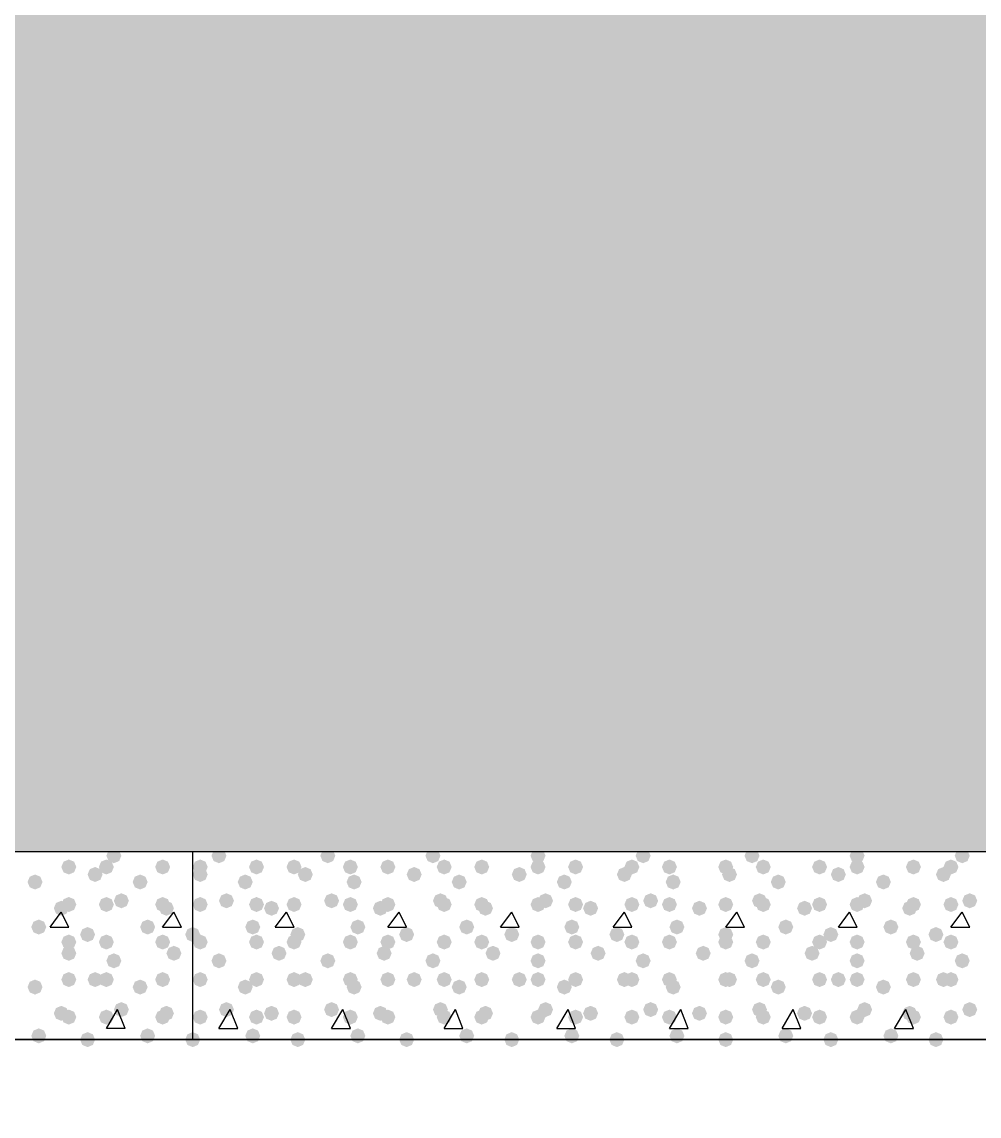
# Model space of a CAD drawing. Header units: millimetres. Extents: x 0 to 420, y 0 to 297.
# Drawn here: x 279.84 to 290.64, y 180.83 to 193.18 of the extents above; entities that cross this region are included whole.
import ezdxf

# ---------------------------------------------------------------- set-up
doc = ezdxf.new("R2010")
doc.units = ezdxf.units.MM
doc.layers.get('0').update_dxf_attribs({"linetype": 'CONTINUOUS'})

msp = doc.modelspace()

# ---------------------------------------------------------------- hatches: boundary and pattern name
at = {"true_color": 0x000008}
h = msp.add_hatch(color=0, dxfattribs=at)
h.paths.add_polyline_path([(379.603, 202.861333), (218.228333, 202.861333), (379.603, 183.811333)], flags=0)
h.paths.add_polyline_path([(218.228333, 202.861333), (379.603, 183.811333), (218.228333, 183.811333)], flags=0)
at = {"true_color": 0x000007}
for points in [[(280.966333, 183.769), (280.941462, 183.709204), (280.881667, 183.684333), (280.821871, 183.709204), (280.797, 183.769), (280.821871, 183.828796), (280.881667, 183.853667), (280.941462, 183.828796)], [(280.458333, 183.642), (280.433463, 183.582204), (280.373667, 183.557333), (280.313871, 183.582204), (280.289, 183.642), (280.313871, 183.701796), (280.373667, 183.726667), (280.433462, 183.701796)], [(280.881667, 183.642), (280.856796, 183.582204), (280.797, 183.557333), (280.737204, 183.582204), (280.712333, 183.642), (280.737204, 183.701796), (280.797, 183.726667), (280.856796, 183.701796)], [(281.516667, 183.642), (281.491796, 183.582204), (281.432, 183.557333), (281.372204, 183.582204), (281.347333, 183.642), (281.372204, 183.701796), (281.432, 183.726667), (281.491796, 183.701796)], [(280.077333, 183.472667), (280.052462, 183.412871), (279.992667, 183.388), (279.932871, 183.412871), (279.908, 183.472667), (279.932871, 183.532462), (279.992667, 183.557333), (280.052462, 183.532463)], [(280.754667, 183.557333), (280.729796, 183.497537), (280.67, 183.472667), (280.610204, 183.497537), (280.585333, 183.557333), (280.610204, 183.617129), (280.67, 183.642), (280.729796, 183.617129)], [(281.262667, 183.472667), (281.237796, 183.412871), (281.178, 183.388), (281.118204, 183.412871), (281.093333, 183.472667), (281.118204, 183.532462), (281.178, 183.557333), (281.237796, 183.532463)], [(280.458333, 183.218667), (280.433463, 183.158871), (280.373667, 183.134), (280.313871, 183.158871), (280.289, 183.218667), (280.313871, 183.278462), (280.373667, 183.303333), (280.433462, 183.278463)], [(280.881667, 183.218667), (280.856796, 183.158871), (280.797, 183.134), (280.737204, 183.158871), (280.712333, 183.218667), (280.737204, 183.278462), (280.797, 183.303333), (280.856796, 183.278463)], [(281.051, 183.261), (281.026129, 183.201204), (280.966333, 183.176333), (280.906538, 183.201204), (280.881667, 183.261), (280.906537, 183.320796), (280.966333, 183.345667), (281.026129, 183.320796)], [(281.516667, 183.218667), (281.491796, 183.158871), (281.432, 183.134), (281.372204, 183.158871), (281.347333, 183.218667), (281.372204, 183.278462), (281.432, 183.303333), (281.491796, 183.278463)], [(280.373667, 183.176333), (280.348796, 183.116537), (280.289, 183.091667), (280.229204, 183.116537), (280.204333, 183.176333), (280.229204, 183.236129), (280.289, 183.261), (280.348796, 183.236129)], [(281.559, 183.176333), (281.534129, 183.116537), (281.474333, 183.091667), (281.414538, 183.116537), (281.389667, 183.176333), (281.414537, 183.236129), (281.474333, 183.261), (281.534129, 183.236129)], [(280.119667, 182.964667), (280.094796, 182.904871), (280.035, 182.88), (279.975204, 182.904871), (279.950333, 182.964667), (279.975204, 183.024462), (280.035, 183.049333), (280.094796, 183.024463)], [(280.67, 182.88), (280.645129, 182.820204), (280.585333, 182.795333), (280.525538, 182.820204), (280.500667, 182.88), (280.525537, 182.939796), (280.585333, 182.964667), (280.645129, 182.939796)], [(281.347333, 182.964667), (281.322462, 182.904871), (281.262667, 182.88), (281.202871, 182.904871), (281.178, 182.964667), (281.202871, 183.024462), (281.262667, 183.049333), (281.322462, 183.024463)], [(281.855333, 182.88), (281.830462, 182.820204), (281.770667, 182.795333), (281.710871, 182.820204), (281.686, 182.88), (281.710871, 182.939796), (281.770667, 182.964667), (281.830462, 182.939796)], [(280.458333, 182.795333), (280.433463, 182.735537), (280.373667, 182.710667), (280.313871, 182.735537), (280.289, 182.795333), (280.313871, 182.855129), (280.373667, 182.88), (280.433462, 182.855129)], [(280.881667, 182.795333), (280.856796, 182.735537), (280.797, 182.710667), (280.737204, 182.735537), (280.712333, 182.795333), (280.737204, 182.855129), (280.797, 182.88), (280.856796, 182.855129)], [(281.516667, 182.795333), (281.491796, 182.735537), (281.432, 182.710667), (281.372204, 182.735537), (281.347333, 182.795333), (281.372204, 182.855129), (281.432, 182.88), (281.491796, 182.855129)], [(280.458333, 182.668333), (280.433463, 182.608537), (280.373667, 182.583667), (280.313871, 182.608537), (280.289, 182.668333), (280.313871, 182.728129), (280.373667, 182.753), (280.433462, 182.728129)], [(281.643667, 182.668333), (281.618796, 182.608537), (281.559, 182.583667), (281.499204, 182.608537), (281.474333, 182.668333), (281.499204, 182.728129), (281.559, 182.753), (281.618796, 182.728129)], [(280.966333, 182.583667), (280.941462, 182.523871), (280.881667, 182.499), (280.821871, 182.523871), (280.797, 182.583667), (280.821871, 182.643462), (280.881667, 182.668333), (280.941462, 182.643463)], [(280.458333, 182.372), (280.433463, 182.312204), (280.373667, 182.287333), (280.313871, 182.312204), (280.289, 182.372), (280.313871, 182.431796), (280.373667, 182.456667), (280.433462, 182.431796)], [(280.754667, 182.372), (280.729796, 182.312204), (280.67, 182.287333), (280.610204, 182.312204), (280.585333, 182.372), (280.610204, 182.431796), (280.67, 182.456667), (280.729796, 182.431796)], [(280.881667, 182.372), (280.856796, 182.312204), (280.797, 182.287333), (280.737204, 182.312204), (280.712333, 182.372), (280.737204, 182.431796), (280.797, 182.456667), (280.856796, 182.431796)], [(281.516667, 182.372), (281.491796, 182.312204), (281.432, 182.287333), (281.372204, 182.312204), (281.347333, 182.372), (281.372204, 182.431796), (281.432, 182.456667), (281.491796, 182.431796)], [(280.077333, 182.287333), (280.052462, 182.227537), (279.992667, 182.202667), (279.932871, 182.227537), (279.908, 182.287333), (279.932871, 182.347129), (279.992667, 182.372), (280.052462, 182.347129)], [(281.262667, 182.287333), (281.237796, 182.227537), (281.178, 182.202667), (281.118204, 182.227537), (281.093333, 182.287333), (281.118204, 182.347129), (281.178, 182.372), (281.237796, 182.347129)], [(280.373667, 181.991), (280.348796, 181.931204), (280.289, 181.906333), (280.229204, 181.931204), (280.204333, 181.991), (280.229204, 182.050796), (280.289, 182.075667), (280.348796, 182.050796)], [(281.051, 182.033333), (281.026129, 181.973537), (280.966333, 181.948667), (280.906538, 181.973537), (280.881667, 182.033333), (280.906537, 182.093129), (280.966333, 182.118), (281.026129, 182.093129)], [(281.559, 181.991), (281.534129, 181.931204), (281.474333, 181.906333), (281.414538, 181.931204), (281.389667, 181.991), (281.414537, 182.050796), (281.474333, 182.075667), (281.534129, 182.050796)], [(280.458333, 181.948667), (280.433463, 181.888871), (280.373667, 181.864), (280.313871, 181.888871), (280.289, 181.948667), (280.313871, 182.008462), (280.373667, 182.033333), (280.433462, 182.008463)], [(280.881667, 181.948667), (280.856796, 181.888871), (280.797, 181.864), (280.737204, 181.888871), (280.712333, 181.948667), (280.737204, 182.008462), (280.797, 182.033333), (280.856796, 182.008463)], [(281.516667, 181.948667), (281.491796, 181.888871), (281.432, 181.864), (281.372204, 181.888871), (281.347333, 181.948667), (281.372204, 182.008462), (281.432, 182.033333), (281.491796, 182.008463)], [(280.119667, 181.737), (280.094796, 181.677204), (280.035, 181.652333), (279.975204, 181.677204), (279.950333, 181.737), (279.975204, 181.796796), (280.035, 181.821667), (280.094796, 181.796796)], [(281.347333, 181.737), (281.322462, 181.677204), (281.262667, 181.652333), (281.202871, 181.677204), (281.178, 181.737), (281.202871, 181.796796), (281.262667, 181.821667), (281.322462, 181.796796)], [(280.67, 181.694667), (280.645129, 181.634871), (280.585333, 181.61), (280.525538, 181.634871), (280.500667, 181.694667), (280.525537, 181.754462), (280.585333, 181.779333), (280.645129, 181.754463)], [(281.855333, 181.694667), (281.830462, 181.634871), (281.770667, 181.61), (281.710871, 181.634871), (281.686, 181.694667), (281.710871, 181.754462), (281.770667, 181.779333), (281.830462, 181.754463)]]:
    msp.add_hatch(color=0, dxfattribs=at).paths.add_polyline_path(points, flags=0)
at = {"true_color": 0x000008}
for points in [[(282.151667, 183.769), (282.126796, 183.709204), (282.067, 183.684333), (282.007204, 183.709204), (281.982333, 183.769), (282.007204, 183.828796), (282.067, 183.853667), (282.126796, 183.828796)], [(283.379333, 183.769), (283.354462, 183.709204), (283.294667, 183.684333), (283.234871, 183.709204), (283.21, 183.769), (283.234871, 183.828796), (283.294667, 183.853667), (283.354462, 183.828796)], [(284.564667, 183.769), (284.539796, 183.709204), (284.48, 183.684333), (284.420204, 183.709204), (284.395333, 183.769), (284.420204, 183.828796), (284.48, 183.853667), (284.539796, 183.828796)], [(285.75, 183.769), (285.725129, 183.709204), (285.665333, 183.684333), (285.605537, 183.709204), (285.580667, 183.769), (285.605537, 183.828796), (285.665333, 183.853667), (285.725129, 183.828796)], [(286.935333, 183.769), (286.910462, 183.709204), (286.850667, 183.684333), (286.790871, 183.709204), (286.766, 183.769), (286.790871, 183.828796), (286.850667, 183.853667), (286.910462, 183.828796)], [(288.163, 183.769), (288.138129, 183.709204), (288.078333, 183.684333), (288.018537, 183.709204), (287.993667, 183.769), (288.018537, 183.828796), (288.078333, 183.853667), (288.138129, 183.828796)], [(289.348333, 183.769), (289.323463, 183.709204), (289.263667, 183.684333), (289.203871, 183.709204), (289.179, 183.769), (289.203871, 183.828796), (289.263667, 183.853667), (289.323462, 183.828796)], [(290.533667, 183.769), (290.508796, 183.709204), (290.449, 183.684333), (290.389204, 183.709204), (290.364333, 183.769), (290.389204, 183.828796), (290.449, 183.853667), (290.508796, 183.828796)], [(281.94, 183.642), (281.915129, 183.582204), (281.855333, 183.557333), (281.795538, 183.582204), (281.770667, 183.642), (281.795537, 183.701796), (281.855333, 183.726667), (281.915129, 183.701796)], [(282.575, 183.642), (282.550129, 183.582204), (282.490333, 183.557333), (282.430538, 183.582204), (282.405667, 183.642), (282.430537, 183.701796), (282.490333, 183.726667), (282.550129, 183.701796)], [(282.998333, 183.642), (282.973462, 183.582204), (282.913667, 183.557333), (282.853871, 183.582204), (282.829, 183.642), (282.853871, 183.701796), (282.913667, 183.726667), (282.973462, 183.701796)], [(283.633333, 183.642), (283.608462, 183.582204), (283.548667, 183.557333), (283.488871, 183.582204), (283.464, 183.642), (283.488871, 183.701796), (283.548667, 183.726667), (283.608462, 183.701796)], [(284.056667, 183.642), (284.031796, 183.582204), (283.972, 183.557333), (283.912204, 183.582204), (283.887333, 183.642), (283.912204, 183.701796), (283.972, 183.726667), (284.031796, 183.701796)], [(284.691667, 183.642), (284.666796, 183.582204), (284.607, 183.557333), (284.547204, 183.582204), (284.522333, 183.642), (284.547204, 183.701796), (284.607, 183.726667), (284.666796, 183.701796)], [(285.115, 183.642), (285.090129, 183.582204), (285.030333, 183.557333), (284.970537, 183.582204), (284.945667, 183.642), (284.970537, 183.701796), (285.030333, 183.726667), (285.090129, 183.701796)], [(285.75, 183.642), (285.725129, 183.582204), (285.665333, 183.557333), (285.605537, 183.582204), (285.580667, 183.642), (285.605537, 183.701796), (285.665333, 183.726667), (285.725129, 183.701796)], [(286.173333, 183.642), (286.148462, 183.582204), (286.088667, 183.557333), (286.028871, 183.582204), (286.004, 183.642), (286.028871, 183.701796), (286.088667, 183.726667), (286.148462, 183.701796)], [(286.808333, 183.642), (286.783462, 183.582204), (286.723667, 183.557333), (286.663871, 183.582204), (286.639, 183.642), (286.663871, 183.701796), (286.723667, 183.726667), (286.783462, 183.701796)], [(287.231667, 183.642), (287.206796, 183.582204), (287.147, 183.557333), (287.087204, 183.582204), (287.062333, 183.642), (287.087204, 183.701796), (287.147, 183.726667), (287.206796, 183.701796)], [(287.866667, 183.642), (287.841796, 183.582204), (287.782, 183.557333), (287.722204, 183.582204), (287.697333, 183.642), (287.722204, 183.701796), (287.782, 183.726667), (287.841796, 183.701796)], [(288.29, 183.642), (288.265129, 183.582204), (288.205333, 183.557333), (288.145538, 183.582204), (288.120667, 183.642), (288.145537, 183.701796), (288.205333, 183.726667), (288.265129, 183.701796)], [(288.925, 183.642), (288.900129, 183.582204), (288.840333, 183.557333), (288.780538, 183.582204), (288.755667, 183.642), (288.780537, 183.701796), (288.840333, 183.726667), (288.900129, 183.701796)], [(289.348333, 183.642), (289.323463, 183.582204), (289.263667, 183.557333), (289.203871, 183.582204), (289.179, 183.642), (289.203871, 183.701796), (289.263667, 183.726667), (289.323462, 183.701796)], [(289.983333, 183.642), (289.958463, 183.582204), (289.898667, 183.557333), (289.838871, 183.582204), (289.814, 183.642), (289.838871, 183.701796), (289.898667, 183.726667), (289.958462, 183.701796)], [(290.406667, 183.642), (290.381796, 183.582204), (290.322, 183.557333), (290.262204, 183.582204), (290.237333, 183.642), (290.262204, 183.701796), (290.322, 183.726667), (290.381796, 183.701796)], [(281.94, 183.557333), (281.915129, 183.497537), (281.855333, 183.472667), (281.795538, 183.497537), (281.770667, 183.557333), (281.795537, 183.617129), (281.855333, 183.642), (281.915129, 183.617129)], [(282.448, 183.472667), (282.423129, 183.412871), (282.363333, 183.388), (282.303538, 183.412871), (282.278667, 183.472667), (282.303537, 183.532462), (282.363333, 183.557333), (282.423129, 183.532463)], [(283.125333, 183.557333), (283.100462, 183.497537), (283.040667, 183.472667), (282.980871, 183.497537), (282.956, 183.557333), (282.980871, 183.617129), (283.040667, 183.642), (283.100462, 183.617129)], [(283.675667, 183.472667), (283.650796, 183.412871), (283.591, 183.388), (283.531204, 183.412871), (283.506333, 183.472667), (283.531204, 183.532462), (283.591, 183.557333), (283.650796, 183.532463)], [(284.353, 183.557333), (284.328129, 183.497537), (284.268333, 183.472667), (284.208538, 183.497537), (284.183667, 183.557333), (284.208537, 183.617129), (284.268333, 183.642), (284.328129, 183.617129)], [(284.861, 183.472667), (284.836129, 183.412871), (284.776333, 183.388), (284.716537, 183.412871), (284.691667, 183.472667), (284.716537, 183.532462), (284.776333, 183.557333), (284.836129, 183.532463)], [(285.538333, 183.557333), (285.513462, 183.497537), (285.453667, 183.472667), (285.393871, 183.497537), (285.369, 183.557333), (285.393871, 183.617129), (285.453667, 183.642), (285.513462, 183.617129)], [(286.046333, 183.472667), (286.021462, 183.412871), (285.961667, 183.388), (285.901871, 183.412871), (285.877, 183.472667), (285.901871, 183.532462), (285.961667, 183.557333), (286.021462, 183.532463)], [(286.723667, 183.557333), (286.698796, 183.497537), (286.639, 183.472667), (286.579204, 183.497537), (286.554333, 183.557333), (286.579204, 183.617129), (286.639, 183.642), (286.698796, 183.617129)], [(287.274, 183.472667), (287.249129, 183.412871), (287.189333, 183.388), (287.129537, 183.412871), (287.104667, 183.472667), (287.129537, 183.532462), (287.189333, 183.557333), (287.249129, 183.532463)], [(287.909, 183.557333), (287.884129, 183.497537), (287.824333, 183.472667), (287.764537, 183.497537), (287.739667, 183.557333), (287.764537, 183.617129), (287.824333, 183.642), (287.884129, 183.617129)], [(288.459333, 183.472667), (288.434463, 183.412871), (288.374667, 183.388), (288.314871, 183.412871), (288.29, 183.472667), (288.314871, 183.532462), (288.374667, 183.557333), (288.434462, 183.532463)], [(289.136667, 183.557333), (289.111796, 183.497537), (289.052, 183.472667), (288.992204, 183.497537), (288.967333, 183.557333), (288.992204, 183.617129), (289.052, 183.642), (289.111796, 183.617129)], [(289.644667, 183.472667), (289.619796, 183.412871), (289.56, 183.388), (289.500204, 183.412871), (289.475333, 183.472667), (289.500204, 183.532462), (289.56, 183.557333), (289.619796, 183.532463)], [(290.322, 183.557333), (290.297129, 183.497537), (290.237333, 183.472667), (290.177538, 183.497537), (290.152667, 183.557333), (290.177537, 183.617129), (290.237333, 183.642), (290.297129, 183.617129)], [(281.94, 183.218667), (281.915129, 183.158871), (281.855333, 183.134), (281.795538, 183.158871), (281.770667, 183.218667), (281.795537, 183.278462), (281.855333, 183.303333), (281.915129, 183.278463)], [(282.236333, 183.261), (282.211462, 183.201204), (282.151667, 183.176333), (282.091871, 183.201204), (282.067, 183.261), (282.091871, 183.320796), (282.151667, 183.345667), (282.211462, 183.320796)], [(282.575, 183.218667), (282.550129, 183.158871), (282.490333, 183.134), (282.430538, 183.158871), (282.405667, 183.218667), (282.430537, 183.278462), (282.490333, 183.303333), (282.550129, 183.278463)], [(282.998333, 183.218667), (282.973462, 183.158871), (282.913667, 183.134), (282.853871, 183.158871), (282.829, 183.218667), (282.853871, 183.278462), (282.913667, 183.303333), (282.973462, 183.278463)], [(283.421667, 183.261), (283.396796, 183.201204), (283.337, 183.176333), (283.277204, 183.201204), (283.252333, 183.261), (283.277204, 183.320796), (283.337, 183.345667), (283.396796, 183.320796)], [(283.633333, 183.218667), (283.608462, 183.158871), (283.548667, 183.134), (283.488871, 183.158871), (283.464, 183.218667), (283.488871, 183.278462), (283.548667, 183.303333), (283.608462, 183.278463)], [(284.056667, 183.218667), (284.031796, 183.158871), (283.972, 183.134), (283.912204, 183.158871), (283.887333, 183.218667), (283.912204, 183.278462), (283.972, 183.303333), (284.031796, 183.278463)], [(284.649333, 183.261), (284.624462, 183.201204), (284.564667, 183.176333), (284.504871, 183.201204), (284.48, 183.261), (284.504871, 183.320796), (284.564667, 183.345667), (284.624462, 183.320796)], [(284.691667, 183.218667), (284.666796, 183.158871), (284.607, 183.134), (284.547204, 183.158871), (284.522333, 183.218667), (284.547204, 183.278462), (284.607, 183.303333), (284.666796, 183.278463)], [(285.115, 183.218667), (285.090129, 183.158871), (285.030333, 183.134), (284.970537, 183.158871), (284.945667, 183.218667), (284.970537, 183.278462), (285.030333, 183.303333), (285.090129, 183.278463)], [(285.75, 183.218667), (285.725129, 183.158871), (285.665333, 183.134), (285.605537, 183.158871), (285.580667, 183.218667), (285.605537, 183.278462), (285.665333, 183.303333), (285.725129, 183.278463)], [(285.834667, 183.261), (285.809796, 183.201204), (285.75, 183.176333), (285.690204, 183.201204), (285.665333, 183.261), (285.690204, 183.320796), (285.75, 183.345667), (285.809796, 183.320796)], [(286.173333, 183.218667), (286.148462, 183.158871), (286.088667, 183.134), (286.028871, 183.158871), (286.004, 183.218667), (286.028871, 183.278462), (286.088667, 183.303333), (286.148462, 183.278463)], [(286.808333, 183.218667), (286.783462, 183.158871), (286.723667, 183.134), (286.663871, 183.158871), (286.639, 183.218667), (286.663871, 183.278462), (286.723667, 183.303333), (286.783462, 183.278463)], [(287.02, 183.261), (286.995129, 183.201204), (286.935333, 183.176333), (286.875538, 183.201204), (286.850667, 183.261), (286.875537, 183.320796), (286.935333, 183.345667), (286.995129, 183.320796)], [(287.231667, 183.218667), (287.206796, 183.158871), (287.147, 183.134), (287.087204, 183.158871), (287.062333, 183.218667), (287.087204, 183.278462), (287.147, 183.303333), (287.206796, 183.278463)], [(287.866667, 183.218667), (287.841796, 183.158871), (287.782, 183.134), (287.722204, 183.158871), (287.697333, 183.218667), (287.722204, 183.278462), (287.782, 183.303333), (287.841796, 183.278463)], [(288.247667, 183.261), (288.222796, 183.201204), (288.163, 183.176333), (288.103204, 183.201204), (288.078333, 183.261), (288.103204, 183.320796), (288.163, 183.345667), (288.222796, 183.320796)], [(288.29, 183.218667), (288.265129, 183.158871), (288.205333, 183.134), (288.145538, 183.158871), (288.120667, 183.218667), (288.145537, 183.278462), (288.205333, 183.303333), (288.265129, 183.278463)], [(288.925, 183.218667), (288.900129, 183.158871), (288.840333, 183.134), (288.780538, 183.158871), (288.755667, 183.218667), (288.780537, 183.278462), (288.840333, 183.303333), (288.900129, 183.278463)], [(289.348333, 183.218667), (289.323463, 183.158871), (289.263667, 183.134), (289.203871, 183.158871), (289.179, 183.218667), (289.203871, 183.278462), (289.263667, 183.303333), (289.323462, 183.278463)], [(289.433, 183.261), (289.408129, 183.201204), (289.348333, 183.176333), (289.288537, 183.201204), (289.263667, 183.261), (289.288537, 183.320796), (289.348333, 183.345667), (289.408129, 183.320796)], [(289.983333, 183.218667), (289.958463, 183.158871), (289.898667, 183.134), (289.838871, 183.158871), (289.814, 183.218667), (289.838871, 183.278462), (289.898667, 183.303333), (289.958462, 183.278463)], [(290.406667, 183.218667), (290.381796, 183.158871), (290.322, 183.134), (290.262204, 183.158871), (290.237333, 183.218667), (290.262204, 183.278462), (290.322, 183.303333), (290.381796, 183.278463)], [(290.618333, 183.261), (290.593462, 183.201204), (290.533667, 183.176333), (290.473871, 183.201204), (290.449, 183.261), (290.473871, 183.320796), (290.533667, 183.345667), (290.593462, 183.320796)], [(282.744333, 183.176333), (282.719462, 183.116537), (282.659667, 183.091667), (282.599871, 183.116537), (282.575, 183.176333), (282.599871, 183.236129), (282.659667, 183.261), (282.719462, 183.236129)], [(283.972, 183.176333), (283.947129, 183.116537), (283.887333, 183.091667), (283.827538, 183.116537), (283.802667, 183.176333), (283.827537, 183.236129), (283.887333, 183.261), (283.947129, 183.236129)], [(285.157333, 183.176333), (285.132462, 183.116537), (285.072667, 183.091667), (285.012871, 183.116537), (284.988, 183.176333), (285.012871, 183.236129), (285.072667, 183.261), (285.132462, 183.236129)], [(286.342667, 183.176333), (286.317796, 183.116537), (286.258, 183.091667), (286.198204, 183.116537), (286.173333, 183.176333), (286.198204, 183.236129), (286.258, 183.261), (286.317796, 183.236129)], [(287.570333, 183.176333), (287.545462, 183.116537), (287.485667, 183.091667), (287.425871, 183.116537), (287.401, 183.176333), (287.425871, 183.236129), (287.485667, 183.261), (287.545462, 183.236129)], [(288.755667, 183.176333), (288.730796, 183.116537), (288.671, 183.091667), (288.611204, 183.116537), (288.586333, 183.176333), (288.611204, 183.236129), (288.671, 183.261), (288.730796, 183.236129)], [(289.941, 183.176333), (289.916129, 183.116537), (289.856333, 183.091667), (289.796538, 183.116537), (289.771667, 183.176333), (289.796537, 183.236129), (289.856333, 183.261), (289.916129, 183.236129)], [(282.532667, 182.964667), (282.507796, 182.904871), (282.448, 182.88), (282.388204, 182.904871), (282.363333, 182.964667), (282.388204, 183.024462), (282.448, 183.049333), (282.507796, 183.024463)], [(283.040667, 182.88), (283.015796, 182.820204), (282.956, 182.795333), (282.896204, 182.820204), (282.871333, 182.88), (282.896204, 182.939796), (282.956, 182.964667), (283.015796, 182.939796)], [(283.718, 182.964667), (283.693129, 182.904871), (283.633333, 182.88), (283.573538, 182.904871), (283.548667, 182.964667), (283.573537, 183.024462), (283.633333, 183.049333), (283.693129, 183.024463)], [(284.268333, 182.88), (284.243462, 182.820204), (284.183667, 182.795333), (284.123871, 182.820204), (284.099, 182.88), (284.123871, 182.939796), (284.183667, 182.964667), (284.243462, 182.939796)], [(284.945667, 182.964667), (284.920796, 182.904871), (284.861, 182.88), (284.801204, 182.904871), (284.776333, 182.964667), (284.801204, 183.024462), (284.861, 183.049333), (284.920796, 183.024463)], [(285.453667, 182.88), (285.428796, 182.820204), (285.369, 182.795333), (285.309204, 182.820204), (285.284333, 182.88), (285.309204, 182.939796), (285.369, 182.964667), (285.428796, 182.939796)], [(286.131, 182.964667), (286.106129, 182.904871), (286.046333, 182.88), (285.986537, 182.904871), (285.961667, 182.964667), (285.986537, 183.024462), (286.046333, 183.049333), (286.106129, 183.024463)], [(286.639, 182.88), (286.614129, 182.820204), (286.554333, 182.795333), (286.494537, 182.820204), (286.469667, 182.88), (286.494537, 182.939796), (286.554333, 182.964667), (286.614129, 182.939796)], [(287.316333, 182.964667), (287.291462, 182.904871), (287.231667, 182.88), (287.171871, 182.904871), (287.147, 182.964667), (287.171871, 183.024462), (287.231667, 183.049333), (287.291462, 183.024463)], [(287.866667, 182.88), (287.841796, 182.820204), (287.782, 182.795333), (287.722204, 182.820204), (287.697333, 182.88), (287.722204, 182.939796), (287.782, 182.964667), (287.841796, 182.939796)], [(288.544, 182.964667), (288.519129, 182.904871), (288.459333, 182.88), (288.399538, 182.904871), (288.374667, 182.964667), (288.399537, 183.024462), (288.459333, 183.049333), (288.519129, 183.024463)], [(289.052, 182.88), (289.027129, 182.820204), (288.967333, 182.795333), (288.907537, 182.820204), (288.882667, 182.88), (288.907537, 182.939796), (288.967333, 182.964667), (289.027129, 182.939796)], [(289.729333, 182.964667), (289.704462, 182.904871), (289.644667, 182.88), (289.584871, 182.904871), (289.56, 182.964667), (289.584871, 183.024462), (289.644667, 183.049333), (289.704462, 183.024463)], [(290.237333, 182.88), (290.212462, 182.820204), (290.152667, 182.795333), (290.092871, 182.820204), (290.068, 182.88), (290.092871, 182.939796), (290.152667, 182.964667), (290.212462, 182.939796)], [(281.94, 182.795333), (281.915129, 182.735537), (281.855333, 182.710667), (281.795538, 182.735537), (281.770667, 182.795333), (281.795537, 182.855129), (281.855333, 182.88), (281.915129, 182.855129)], [(282.575, 182.795333), (282.550129, 182.735537), (282.490333, 182.710667), (282.430538, 182.735537), (282.405667, 182.795333), (282.430537, 182.855129), (282.490333, 182.88), (282.550129, 182.855129)], [(282.998333, 182.795333), (282.973462, 182.735537), (282.913667, 182.710667), (282.853871, 182.735537), (282.829, 182.795333), (282.853871, 182.855129), (282.913667, 182.88), (282.973462, 182.855129)], [(283.633333, 182.795333), (283.608462, 182.735537), (283.548667, 182.710667), (283.488871, 182.735537), (283.464, 182.795333), (283.488871, 182.855129), (283.548667, 182.88), (283.608462, 182.855129)], [(284.056667, 182.795333), (284.031796, 182.735537), (283.972, 182.710667), (283.912204, 182.735537), (283.887333, 182.795333), (283.912204, 182.855129), (283.972, 182.88), (284.031796, 182.855129)], [(284.691667, 182.795333), (284.666796, 182.735537), (284.607, 182.710667), (284.547204, 182.735537), (284.522333, 182.795333), (284.547204, 182.855129), (284.607, 182.88), (284.666796, 182.855129)], [(285.115, 182.795333), (285.090129, 182.735537), (285.030333, 182.710667), (284.970537, 182.735537), (284.945667, 182.795333), (284.970537, 182.855129), (285.030333, 182.88), (285.090129, 182.855129)], [(285.75, 182.795333), (285.725129, 182.735537), (285.665333, 182.710667), (285.605537, 182.735537), (285.580667, 182.795333), (285.605537, 182.855129), (285.665333, 182.88), (285.725129, 182.855129)], [(286.173333, 182.795333), (286.148462, 182.735537), (286.088667, 182.710667), (286.028871, 182.735537), (286.004, 182.795333), (286.028871, 182.855129), (286.088667, 182.88), (286.148462, 182.855129)], [(286.808333, 182.795333), (286.783462, 182.735537), (286.723667, 182.710667), (286.663871, 182.735537), (286.639, 182.795333), (286.663871, 182.855129), (286.723667, 182.88), (286.783462, 182.855129)], [(287.231667, 182.795333), (287.206796, 182.735537), (287.147, 182.710667), (287.087204, 182.735537), (287.062333, 182.795333), (287.087204, 182.855129), (287.147, 182.88), (287.206796, 182.855129)], [(287.866667, 182.795333), (287.841796, 182.735537), (287.782, 182.710667), (287.722204, 182.735537), (287.697333, 182.795333), (287.722204, 182.855129), (287.782, 182.88), (287.841796, 182.855129)], [(288.29, 182.795333), (288.265129, 182.735537), (288.205333, 182.710667), (288.145538, 182.735537), (288.120667, 182.795333), (288.145537, 182.855129), (288.205333, 182.88), (288.265129, 182.855129)], [(288.925, 182.795333), (288.900129, 182.735537), (288.840333, 182.710667), (288.780538, 182.735537), (288.755667, 182.795333), (288.780537, 182.855129), (288.840333, 182.88), (288.900129, 182.855129)], [(289.348333, 182.795333), (289.323463, 182.735537), (289.263667, 182.710667), (289.203871, 182.735537), (289.179, 182.795333), (289.203871, 182.855129), (289.263667, 182.88), (289.323462, 182.855129)], [(289.983333, 182.795333), (289.958463, 182.735537), (289.898667, 182.710667), (289.838871, 182.735537), (289.814, 182.795333), (289.838871, 182.855129), (289.898667, 182.88), (289.958462, 182.855129)], [(290.406667, 182.795333), (290.381796, 182.735537), (290.322, 182.710667), (290.262204, 182.735537), (290.237333, 182.795333), (290.262204, 182.855129), (290.322, 182.88), (290.381796, 182.855129)], [(282.829, 182.668333), (282.804129, 182.608537), (282.744333, 182.583667), (282.684538, 182.608537), (282.659667, 182.668333), (282.684537, 182.728129), (282.744333, 182.753), (282.804129, 182.728129)], [(284.014333, 182.668333), (283.989462, 182.608537), (283.929667, 182.583667), (283.869871, 182.608537), (283.845, 182.668333), (283.869871, 182.728129), (283.929667, 182.753), (283.989462, 182.728129)], [(285.242, 182.668333), (285.217129, 182.608537), (285.157333, 182.583667), (285.097538, 182.608537), (285.072667, 182.668333), (285.097537, 182.728129), (285.157333, 182.753), (285.217129, 182.728129)], [(286.427333, 182.668333), (286.402462, 182.608537), (286.342667, 182.583667), (286.282871, 182.608537), (286.258, 182.668333), (286.282871, 182.728129), (286.342667, 182.753), (286.402462, 182.728129)], [(287.612667, 182.668333), (287.587796, 182.608537), (287.528, 182.583667), (287.468204, 182.608537), (287.443333, 182.668333), (287.468204, 182.728129), (287.528, 182.753), (287.587796, 182.728129)], [(288.840333, 182.668333), (288.815462, 182.608537), (288.755667, 182.583667), (288.695871, 182.608537), (288.671, 182.668333), (288.695871, 182.728129), (288.755667, 182.753), (288.815462, 182.728129)], [(290.025667, 182.668333), (290.000796, 182.608537), (289.941, 182.583667), (289.881204, 182.608537), (289.856333, 182.668333), (289.881204, 182.728129), (289.941, 182.753), (290.000796, 182.728129)], [(282.151667, 182.583667), (282.126796, 182.523871), (282.067, 182.499), (282.007204, 182.523871), (281.982333, 182.583667), (282.007204, 182.643462), (282.067, 182.668333), (282.126796, 182.643463)], [(283.379333, 182.583667), (283.354462, 182.523871), (283.294667, 182.499), (283.234871, 182.523871), (283.21, 182.583667), (283.234871, 182.643462), (283.294667, 182.668333), (283.354462, 182.643463)], [(284.564667, 182.583667), (284.539796, 182.523871), (284.48, 182.499), (284.420204, 182.523871), (284.395333, 182.583667), (284.420204, 182.643462), (284.48, 182.668333), (284.539796, 182.643463)], [(285.75, 182.583667), (285.725129, 182.523871), (285.665333, 182.499), (285.605537, 182.523871), (285.580667, 182.583667), (285.605537, 182.643462), (285.665333, 182.668333), (285.725129, 182.643463)], [(286.935333, 182.583667), (286.910462, 182.523871), (286.850667, 182.499), (286.790871, 182.523871), (286.766, 182.583667), (286.790871, 182.643462), (286.850667, 182.668333), (286.910462, 182.643463)], [(288.163, 182.583667), (288.138129, 182.523871), (288.078333, 182.499), (288.018537, 182.523871), (287.993667, 182.583667), (288.018537, 182.643462), (288.078333, 182.668333), (288.138129, 182.643463)], [(289.348333, 182.583667), (289.323463, 182.523871), (289.263667, 182.499), (289.203871, 182.523871), (289.179, 182.583667), (289.203871, 182.643462), (289.263667, 182.668333), (289.323462, 182.643463)], [(290.533667, 182.583667), (290.508796, 182.523871), (290.449, 182.499), (290.389204, 182.523871), (290.364333, 182.583667), (290.389204, 182.643462), (290.449, 182.668333), (290.508796, 182.643463)], [(281.94, 182.372), (281.915129, 182.312204), (281.855333, 182.287333), (281.795538, 182.312204), (281.770667, 182.372), (281.795537, 182.431796), (281.855333, 182.456667), (281.915129, 182.431796)], [(281.94, 182.372), (281.915129, 182.312204), (281.855333, 182.287333), (281.795538, 182.312204), (281.770667, 182.372), (281.795537, 182.431796), (281.855333, 182.456667), (281.915129, 182.431796)], [(282.575, 182.372), (282.550129, 182.312204), (282.490333, 182.287333), (282.430538, 182.312204), (282.405667, 182.372), (282.430537, 182.431796), (282.490333, 182.456667), (282.550129, 182.431796)], [(282.998333, 182.372), (282.973462, 182.312204), (282.913667, 182.287333), (282.853871, 182.312204), (282.829, 182.372), (282.853871, 182.431796), (282.913667, 182.456667), (282.973462, 182.431796)], [(283.125333, 182.372), (283.100462, 182.312204), (283.040667, 182.287333), (282.980871, 182.312204), (282.956, 182.372), (282.980871, 182.431796), (283.040667, 182.456667), (283.100462, 182.431796)], [(283.633333, 182.372), (283.608462, 182.312204), (283.548667, 182.287333), (283.488871, 182.312204), (283.464, 182.372), (283.488871, 182.431796), (283.548667, 182.456667), (283.608462, 182.431796)], [(284.056667, 182.372), (284.031796, 182.312204), (283.972, 182.287333), (283.912204, 182.312204), (283.887333, 182.372), (283.912204, 182.431796), (283.972, 182.456667), (284.031796, 182.431796)], [(284.353, 182.372), (284.328129, 182.312204), (284.268333, 182.287333), (284.208538, 182.312204), (284.183667, 182.372), (284.208537, 182.431796), (284.268333, 182.456667), (284.328129, 182.431796)], [(284.691667, 182.372), (284.666796, 182.312204), (284.607, 182.287333), (284.547204, 182.312204), (284.522333, 182.372), (284.547204, 182.431796), (284.607, 182.456667), (284.666796, 182.431796)], [(285.115, 182.372), (285.090129, 182.312204), (285.030333, 182.287333), (284.970537, 182.312204), (284.945667, 182.372), (284.970537, 182.431796), (285.030333, 182.456667), (285.090129, 182.431796)], [(285.538333, 182.372), (285.513462, 182.312204), (285.453667, 182.287333), (285.393871, 182.312204), (285.369, 182.372), (285.393871, 182.431796), (285.453667, 182.456667), (285.513462, 182.431796)], [(285.75, 182.372), (285.725129, 182.312204), (285.665333, 182.287333), (285.605537, 182.312204), (285.580667, 182.372), (285.605537, 182.431796), (285.665333, 182.456667), (285.725129, 182.431796)], [(286.173333, 182.372), (286.148462, 182.312204), (286.088667, 182.287333), (286.028871, 182.312204), (286.004, 182.372), (286.028871, 182.431796), (286.088667, 182.456667), (286.148462, 182.431796)], [(286.723667, 182.372), (286.698796, 182.312204), (286.639, 182.287333), (286.579204, 182.312204), (286.554333, 182.372), (286.579204, 182.431796), (286.639, 182.456667), (286.698796, 182.431796)], [(286.808333, 182.372), (286.783462, 182.312204), (286.723667, 182.287333), (286.663871, 182.312204), (286.639, 182.372), (286.663871, 182.431796), (286.723667, 182.456667), (286.783462, 182.431796)], [(287.231667, 182.372), (287.206796, 182.312204), (287.147, 182.287333), (287.087204, 182.312204), (287.062333, 182.372), (287.087204, 182.431796), (287.147, 182.456667), (287.206796, 182.431796)], [(287.866667, 182.372), (287.841796, 182.312204), (287.782, 182.287333), (287.722204, 182.312204), (287.697333, 182.372), (287.722204, 182.431796), (287.782, 182.456667), (287.841796, 182.431796)], [(287.909, 182.372), (287.884129, 182.312204), (287.824333, 182.287333), (287.764537, 182.312204), (287.739667, 182.372), (287.764537, 182.431796), (287.824333, 182.456667), (287.884129, 182.431796)], [(288.29, 182.372), (288.265129, 182.312204), (288.205333, 182.287333), (288.145538, 182.312204), (288.120667, 182.372), (288.145537, 182.431796), (288.205333, 182.456667), (288.265129, 182.431796)], [(288.925, 182.372), (288.900129, 182.312204), (288.840333, 182.287333), (288.780538, 182.312204), (288.755667, 182.372), (288.780537, 182.431796), (288.840333, 182.456667), (288.900129, 182.431796)], [(289.136667, 182.372), (289.111796, 182.312204), (289.052, 182.287333), (288.992204, 182.312204), (288.967333, 182.372), (288.992204, 182.431796), (289.052, 182.456667), (289.111796, 182.431796)], [(289.348333, 182.372), (289.323463, 182.312204), (289.263667, 182.287333), (289.203871, 182.312204), (289.179, 182.372), (289.203871, 182.431796), (289.263667, 182.456667), (289.323462, 182.431796)], [(289.983333, 182.372), (289.958463, 182.312204), (289.898667, 182.287333), (289.838871, 182.312204), (289.814, 182.372), (289.838871, 182.431796), (289.898667, 182.456667), (289.958462, 182.431796)], [(290.322, 182.372), (290.297129, 182.312204), (290.237333, 182.287333), (290.177538, 182.312204), (290.152667, 182.372), (290.177537, 182.431796), (290.237333, 182.456667), (290.297129, 182.431796)], [(290.406667, 182.372), (290.381796, 182.312204), (290.322, 182.287333), (290.262204, 182.312204), (290.237333, 182.372), (290.262204, 182.431796), (290.322, 182.456667), (290.381796, 182.431796)], [(282.448, 182.287333), (282.423129, 182.227537), (282.363333, 182.202667), (282.303538, 182.227537), (282.278667, 182.287333), (282.303537, 182.347129), (282.363333, 182.372), (282.423129, 182.347129)], [(283.675667, 182.287333), (283.650796, 182.227537), (283.591, 182.202667), (283.531204, 182.227537), (283.506333, 182.287333), (283.531204, 182.347129), (283.591, 182.372), (283.650796, 182.347129)], [(284.861, 182.287333), (284.836129, 182.227537), (284.776333, 182.202667), (284.716537, 182.227537), (284.691667, 182.287333), (284.716537, 182.347129), (284.776333, 182.372), (284.836129, 182.347129)], [(286.046333, 182.287333), (286.021462, 182.227537), (285.961667, 182.202667), (285.901871, 182.227537), (285.877, 182.287333), (285.901871, 182.347129), (285.961667, 182.372), (286.021462, 182.347129)], [(287.274, 182.287333), (287.249129, 182.227537), (287.189333, 182.202667), (287.129537, 182.227537), (287.104667, 182.287333), (287.129537, 182.347129), (287.189333, 182.372), (287.249129, 182.347129)], [(288.459333, 182.287333), (288.434463, 182.227537), (288.374667, 182.202667), (288.314871, 182.227537), (288.29, 182.287333), (288.314871, 182.347129), (288.374667, 182.372), (288.434462, 182.347129)], [(289.644667, 182.287333), (289.619796, 182.227537), (289.56, 182.202667), (289.500204, 182.227537), (289.475333, 182.287333), (289.500204, 182.347129), (289.56, 182.372), (289.619796, 182.347129)], [(282.236333, 182.033333), (282.211462, 181.973537), (282.151667, 181.948667), (282.091871, 181.973537), (282.067, 182.033333), (282.091871, 182.093129), (282.151667, 182.118), (282.211462, 182.093129)], [(282.744333, 181.991), (282.719462, 181.931204), (282.659667, 181.906333), (282.599871, 181.931204), (282.575, 181.991), (282.599871, 182.050796), (282.659667, 182.075667), (282.719462, 182.050796)], [(283.421667, 182.033333), (283.396796, 181.973537), (283.337, 181.948667), (283.277204, 181.973537), (283.252333, 182.033333), (283.277204, 182.093129), (283.337, 182.118), (283.396796, 182.093129)], [(283.972, 181.991), (283.947129, 181.931204), (283.887333, 181.906333), (283.827538, 181.931204), (283.802667, 181.991), (283.827537, 182.050796), (283.887333, 182.075667), (283.947129, 182.050796)], [(284.649333, 182.033333), (284.624462, 181.973537), (284.564667, 181.948667), (284.504871, 181.973537), (284.48, 182.033333), (284.504871, 182.093129), (284.564667, 182.118), (284.624462, 182.093129)], [(285.157333, 181.991), (285.132462, 181.931204), (285.072667, 181.906333), (285.012871, 181.931204), (284.988, 181.991), (285.012871, 182.050796), (285.072667, 182.075667), (285.132462, 182.050796)], [(285.834667, 182.033333), (285.809796, 181.973537), (285.75, 181.948667), (285.690204, 181.973537), (285.665333, 182.033333), (285.690204, 182.093129), (285.75, 182.118), (285.809796, 182.093129)], [(286.342667, 181.991), (286.317796, 181.931204), (286.258, 181.906333), (286.198204, 181.931204), (286.173333, 181.991), (286.198204, 182.050796), (286.258, 182.075667), (286.317796, 182.050796)], [(287.02, 182.033333), (286.995129, 181.973537), (286.935333, 181.948667), (286.875538, 181.973537), (286.850667, 182.033333), (286.875537, 182.093129), (286.935333, 182.118), (286.995129, 182.093129)], [(287.570333, 181.991), (287.545462, 181.931204), (287.485667, 181.906333), (287.425871, 181.931204), (287.401, 181.991), (287.425871, 182.050796), (287.485667, 182.075667), (287.545462, 182.050796)], [(288.247667, 182.033333), (288.222796, 181.973537), (288.163, 181.948667), (288.103204, 181.973537), (288.078333, 182.033333), (288.103204, 182.093129), (288.163, 182.118), (288.222796, 182.093129)], [(288.755667, 181.991), (288.730796, 181.931204), (288.671, 181.906333), (288.611204, 181.931204), (288.586333, 181.991), (288.611204, 182.050796), (288.671, 182.075667), (288.730796, 182.050796)], [(289.433, 182.033333), (289.408129, 181.973537), (289.348333, 181.948667), (289.288537, 181.973537), (289.263667, 182.033333), (289.288537, 182.093129), (289.348333, 182.118), (289.408129, 182.093129)], [(289.941, 181.991), (289.916129, 181.931204), (289.856333, 181.906333), (289.796538, 181.931204), (289.771667, 181.991), (289.796537, 182.050796), (289.856333, 182.075667), (289.916129, 182.050796)], [(290.618333, 182.033333), (290.593462, 181.973537), (290.533667, 181.948667), (290.473871, 181.973537), (290.449, 182.033333), (290.473871, 182.093129), (290.533667, 182.118), (290.593462, 182.093129)], [(281.94, 181.948667), (281.915129, 181.888871), (281.855333, 181.864), (281.795538, 181.888871), (281.770667, 181.948667), (281.795537, 182.008462), (281.855333, 182.033333), (281.915129, 182.008463)], [(282.575, 181.948667), (282.550129, 181.888871), (282.490333, 181.864), (282.430538, 181.888871), (282.405667, 181.948667), (282.430537, 182.008462), (282.490333, 182.033333), (282.550129, 182.008463)], [(282.998333, 181.948667), (282.973462, 181.888871), (282.913667, 181.864), (282.853871, 181.888871), (282.829, 181.948667), (282.853871, 182.008462), (282.913667, 182.033333), (282.973462, 182.008463)], [(283.633333, 181.948667), (283.608462, 181.888871), (283.548667, 181.864), (283.488871, 181.888871), (283.464, 181.948667), (283.488871, 182.008462), (283.548667, 182.033333), (283.608462, 182.008463)], [(284.056667, 181.948667), (284.031796, 181.888871), (283.972, 181.864), (283.912204, 181.888871), (283.887333, 181.948667), (283.912204, 182.008462), (283.972, 182.033333), (284.031796, 182.008463)], [(284.691667, 181.948667), (284.666796, 181.888871), (284.607, 181.864), (284.547204, 181.888871), (284.522333, 181.948667), (284.547204, 182.008462), (284.607, 182.033333), (284.666796, 182.008463)], [(285.115, 181.948667), (285.090129, 181.888871), (285.030333, 181.864), (284.970537, 181.888871), (284.945667, 181.948667), (284.970537, 182.008462), (285.030333, 182.033333), (285.090129, 182.008463)], [(285.75, 181.948667), (285.725129, 181.888871), (285.665333, 181.864), (285.605537, 181.888871), (285.580667, 181.948667), (285.605537, 182.008462), (285.665333, 182.033333), (285.725129, 182.008463)], [(286.173333, 181.948667), (286.148462, 181.888871), (286.088667, 181.864), (286.028871, 181.888871), (286.004, 181.948667), (286.028871, 182.008462), (286.088667, 182.033333), (286.148462, 182.008463)], [(286.808333, 181.948667), (286.783462, 181.888871), (286.723667, 181.864), (286.663871, 181.888871), (286.639, 181.948667), (286.663871, 182.008462), (286.723667, 182.033333), (286.783462, 182.008463)], [(287.231667, 181.948667), (287.206796, 181.888871), (287.147, 181.864), (287.087204, 181.888871), (287.062333, 181.948667), (287.087204, 182.008462), (287.147, 182.033333), (287.206796, 182.008463)], [(287.866667, 181.948667), (287.841796, 181.888871), (287.782, 181.864), (287.722204, 181.888871), (287.697333, 181.948667), (287.722204, 182.008462), (287.782, 182.033333), (287.841796, 182.008463)], [(288.29, 181.948667), (288.265129, 181.888871), (288.205333, 181.864), (288.145538, 181.888871), (288.120667, 181.948667), (288.145537, 182.008462), (288.205333, 182.033333), (288.265129, 182.008463)], [(288.925, 181.948667), (288.900129, 181.888871), (288.840333, 181.864), (288.780538, 181.888871), (288.755667, 181.948667), (288.780537, 182.008462), (288.840333, 182.033333), (288.900129, 182.008463)], [(289.348333, 181.948667), (289.323463, 181.888871), (289.263667, 181.864), (289.203871, 181.888871), (289.179, 181.948667), (289.203871, 182.008462), (289.263667, 182.033333), (289.323462, 182.008463)], [(289.983333, 181.948667), (289.958463, 181.888871), (289.898667, 181.864), (289.838871, 181.888871), (289.814, 181.948667), (289.838871, 182.008462), (289.898667, 182.033333), (289.958462, 182.008463)], [(290.406667, 181.948667), (290.381796, 181.888871), (290.322, 181.864), (290.262204, 181.888871), (290.237333, 181.948667), (290.262204, 182.008462), (290.322, 182.033333), (290.381796, 182.008463)], [(282.532667, 181.737), (282.507796, 181.677204), (282.448, 181.652333), (282.388204, 181.677204), (282.363333, 181.737), (282.388204, 181.796796), (282.448, 181.821667), (282.507796, 181.796796)], [(283.718, 181.737), (283.693129, 181.677204), (283.633333, 181.652333), (283.573538, 181.677204), (283.548667, 181.737), (283.573537, 181.796796), (283.633333, 181.821667), (283.693129, 181.796796)], [(284.945667, 181.737), (284.920796, 181.677204), (284.861, 181.652333), (284.801204, 181.677204), (284.776333, 181.737), (284.801204, 181.796796), (284.861, 181.821667), (284.920796, 181.796796)], [(286.131, 181.737), (286.106129, 181.677204), (286.046333, 181.652333), (285.986537, 181.677204), (285.961667, 181.737), (285.986537, 181.796796), (286.046333, 181.821667), (286.106129, 181.796796)], [(287.316333, 181.737), (287.291462, 181.677204), (287.231667, 181.652333), (287.171871, 181.677204), (287.147, 181.737), (287.171871, 181.796796), (287.231667, 181.821667), (287.291462, 181.796796)], [(288.544, 181.737), (288.519129, 181.677204), (288.459333, 181.652333), (288.399538, 181.677204), (288.374667, 181.737), (288.399537, 181.796796), (288.459333, 181.821667), (288.519129, 181.796796)], [(289.729333, 181.737), (289.704462, 181.677204), (289.644667, 181.652333), (289.584871, 181.677204), (289.56, 181.737), (289.584871, 181.796796), (289.644667, 181.821667), (289.704462, 181.796796)], [(283.040667, 181.694667), (283.015796, 181.634871), (282.956, 181.61), (282.896204, 181.634871), (282.871333, 181.694667), (282.896204, 181.754462), (282.956, 181.779333), (283.015796, 181.754463)], [(284.268333, 181.694667), (284.243462, 181.634871), (284.183667, 181.61), (284.123871, 181.634871), (284.099, 181.694667), (284.123871, 181.754462), (284.183667, 181.779333), (284.243462, 181.754463)], [(285.453667, 181.694667), (285.428796, 181.634871), (285.369, 181.61), (285.309204, 181.634871), (285.284333, 181.694667), (285.309204, 181.754462), (285.369, 181.779333), (285.428796, 181.754463)], [(286.639, 181.694667), (286.614129, 181.634871), (286.554333, 181.61), (286.494537, 181.634871), (286.469667, 181.694667), (286.494537, 181.754462), (286.554333, 181.779333), (286.614129, 181.754463)], [(287.866667, 181.694667), (287.841796, 181.634871), (287.782, 181.61), (287.722204, 181.634871), (287.697333, 181.694667), (287.722204, 181.754462), (287.782, 181.779333), (287.841796, 181.754463)], [(289.052, 181.694667), (289.027129, 181.634871), (288.967333, 181.61), (288.907537, 181.634871), (288.882667, 181.694667), (288.907537, 181.754462), (288.967333, 181.779333), (289.027129, 181.754463)], [(290.237333, 181.694667), (290.212462, 181.634871), (290.152667, 181.61), (290.092871, 181.634871), (290.068, 181.694667), (290.092871, 181.754462), (290.152667, 181.779333), (290.212462, 181.754463)]]:
    msp.add_hatch(color=0, dxfattribs=at).paths.add_polyline_path(points, flags=0)

# ---------------------------------------------------------------- linework, layer by layer
at = {"color": 0, "true_color": 0x000007}
for points in [[(32.469667, 183.811333), (32.469667, 160.485667), (380.661333, 160.485667), (380.661333, 183.811333), (218.228333, 183.811333), (218.228333, 204.978), (194.902667, 204.978), (194.902667, 183.811333)], [(32.469667, 183.811333), (32.469667, 160.485667), (380.661333, 160.485667), (380.661333, 183.811333), (218.228333, 183.811333), (218.228333, 204.978), (194.902667, 204.978), (194.902667, 183.811333)], [(279.654, 183.811333), (279.654, 181.694667), (281.770667, 181.694667), (281.770667, 183.811333)]]:
    msp.add_lwpolyline(points, close=True, dxfattribs=at)
at = {"color": 0, "true_color": 0x0000fd}
msp.add_lwpolyline([(34.586333, 162.602333), (378.544667, 162.602333), (378.544667, 181.694667), (216.111667, 181.694667), (216.111667, 202.861333), (197.019333, 202.861333), (197.019333, 181.694667), (34.586333, 181.694667)], close=True, dxfattribs=at)
at = {"color": 0, "true_color": 0x000008}
msp.add_lwpolyline([(218.228333, 202.861333), (379.603, 183.811333), (218.228333, 183.811333)], close=True, dxfattribs=at)
at = {"color": 0, "true_color": 0x000007}
for points in [[(300.863, 183.811333), (281.770667, 183.811333)], [(280.162, 182.964667), (280.289, 183.134)], [(280.373667, 182.964667), (280.289, 183.134)], [(281.432, 182.964667), (281.559, 183.134)], [(281.643667, 182.964667), (281.559, 183.134)], [(280.162, 182.964667), (280.373667, 182.964667)], [(281.432, 182.964667), (281.643667, 182.964667)], [(281.008667, 181.821667), (280.797, 181.821667), (280.924, 182.033333)], [(281.008667, 181.821667), (280.924, 182.033333)], [(281.770667, 181.694667), (300.863, 181.694667)]]:
    msp.add_lwpolyline(points, dxfattribs=at)
at = {"color": 0, "true_color": 0x000008}
for points in [[(282.702, 182.964667), (282.829, 183.134)], [(282.913667, 182.964667), (282.829, 183.134)], [(283.972, 182.964667), (284.099, 183.134)], [(284.183667, 182.964667), (284.099, 183.134)], [(285.242, 182.964667), (285.369, 183.134)], [(285.453667, 182.964667), (285.369, 183.134)], [(286.512, 182.964667), (286.639, 183.134)], [(286.723667, 182.964667), (286.639, 183.134)], [(287.782, 182.964667), (287.909, 183.134)], [(287.993667, 182.964667), (287.909, 183.134)], [(289.052, 182.964667), (289.179, 183.134)], [(289.263667, 182.964667), (289.179, 183.134)], [(290.322, 182.964667), (290.449, 183.134)], [(290.533667, 182.964667), (290.449, 183.134)], [(282.702, 182.964667), (282.913667, 182.964667)], [(283.972, 182.964667), (284.183667, 182.964667)], [(285.242, 182.964667), (285.453667, 182.964667)], [(286.512, 182.964667), (286.723667, 182.964667)], [(287.782, 182.964667), (287.993667, 182.964667)], [(289.052, 182.964667), (289.263667, 182.964667)], [(290.322, 182.964667), (290.533667, 182.964667)], [(282.067, 181.821667), (282.194, 182.033333)], [(282.278667, 181.821667), (282.194, 182.033333)], [(283.337, 181.821667), (283.464, 182.033333)], [(283.548667, 181.821667), (283.464, 182.033333)], [(284.607, 181.821667), (284.734, 182.033333)], [(284.818667, 181.821667), (284.734, 182.033333)], [(285.877, 181.821667), (286.004, 182.033333)], [(286.088667, 181.821667), (286.004, 182.033333)], [(287.147, 181.821667), (287.274, 182.033333)], [(287.358667, 181.821667), (287.274, 182.033333)], [(288.417, 181.821667), (288.544, 182.033333)], [(288.628667, 181.821667), (288.544, 182.033333)], [(289.687, 181.821667), (289.814, 182.033333)], [(289.898667, 181.821667), (289.814, 182.033333)], [(282.067, 181.821667), (282.278667, 181.821667)], [(283.337, 181.821667), (283.548667, 181.821667)], [(284.607, 181.821667), (284.818667, 181.821667)], [(285.877, 181.821667), (286.088667, 181.821667)], [(287.147, 181.821667), (287.358667, 181.821667)], [(288.417, 181.821667), (288.628667, 181.821667)], [(289.687, 181.821667), (289.898667, 181.821667)]]:
    msp.add_lwpolyline(points, dxfattribs=at)

doc.saveas('drawing.dxf')
